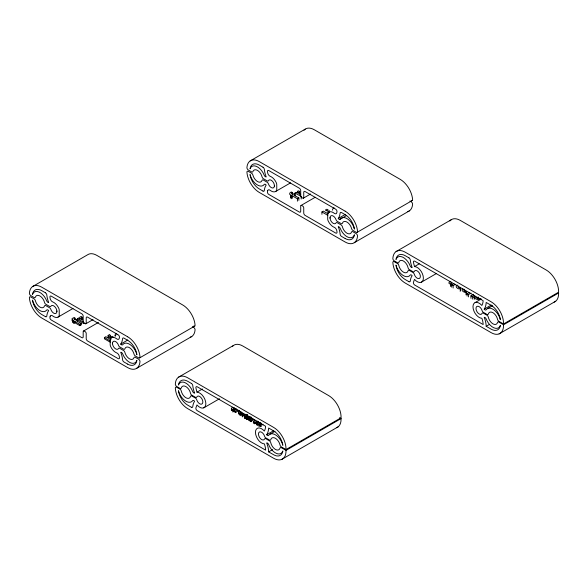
<?xml version="1.0" encoding="UTF-8"?>
<svg xmlns="http://www.w3.org/2000/svg" width="588" height="588" viewBox="0 0 588 588"><rect width="100%" height="100%" fill="white"/><g stroke="black" fill="none" stroke-linecap="round" stroke-linejoin="round"><path stroke-width="0.88" d="M231.481 410.145L231.929 410.542A4.292 2.477 0 0 0 232.26 410.725C234.965 411.504 232.135 408.05 234.649 407.859M242.513 414.907A3.925 2.264 0 0 0 242.866 414.944L242.646 415.826L242.984 413.673L240.874 413.026L240.808 411.732M245.034 414.231C242.366 416.62 246.953 420.743 248.849 418.641M261.123 424.029A1.235 0.713 0 0 1 259.47 423.867L258.294 422.427L256.684 422.574L256.684 423.845A5.88 3.396 0 0 0 257.14 424.793A4.902 2.83 0 0 0 258.132 425.675A4.469 2.58 0 0 0 259.859 426.337L259.903 426.329A2.47 1.426 0 0 0 260.183 426.366L260.418 426.396M244.917 415.62L244.557 417.392L244.402 415.54M244.41 415.598L244.424 416.995L244.439 415.782M244.439 417.054L244.446 415.841M250.216 416.936L248.908 417.032L246.945 414.628C246.57 419.046 246.078 412.864 246.769 416.032L246.857 414.694L246.923 415.914L250.87 418.164L251.399 417.921M248.533 418.472L248.504 417.193C247.96 420.2 249.922 417.039 248.187 417.127A4.256 2.455 0 0 1 247.886 417.054A2.947 1.705 0 0 1 247.658 416.98L247.548 416.936A3.205 1.852 0 0 1 247.327 416.848L247.276 416.826A3.638 2.102 0 0 1 247.019 416.686L246.291 415.371L246.24 416.848L246.232 415.642M246.321 416.576L246.695 414.827M248.908 419.641L248.908 417.252L248.452 419.325L248.305 418.039L246.85 417.715A4.726 2.727 0 0 1 246.504 417.598A4.785 2.764 0 0 1 246.174 417.465L246.012 417.384A5.079 2.933 0 0 1 245.71 417.223L244.564 416.128L244.564 417.399L244.917 414.349M248.584 418.48L248.636 417.215L248.878 418.524M248.606 419.097L248.908 417.252M79.733 319.012L79.733 317.74A2.999 1.727 0 0 1 79.872 317.292L80.012 317.094A2.139 1.235 0 0 1 80.416 316.77L81.247 316.44L82.254 317.307L82.254 318.578L81.159 319.211M81.004 319.6L81.151 319.225M244.579 416.098L244.402 416.811M260.183 422.522L260.19 422.507A2.617 1.514 0 0 0 260.161 422.779A3.454 1.992 0 0 0 260.359 423.382L260.991 424.279M460.198 291.347L460.514 288.083A3.881 2.242 0 0 1 459.573 287.973L458.192 287.194L458.397 286.077M466.019 294.853L466.019 292.471C467.276 291.2 462.197 291.236 464.219 289.237M240.749 413.077L241.271 412.585A4.8 2.771 0 0 1 241.83 412.254M239.037 412.364L238.625 413.798L239.801 415.084A4.322 2.499 0 0 0 242.646 415.819M117.24 334.484L117.115 334.601A2.036 1.176 0 0 0 116.953 334.859M80.247 318.152L79.872 318.564L78.667 317.954L77.469 318.645L77.469 319.916M450.452 286.488L450.452 284.107L451.341 283.372L451.341 285.753M462.837 288.407C460.294 290.413 464.013 292.581 466.019 292.471M72.618 319.438L71.964 320.519L73.074 321.717M457.192 284.945C454.326 286.826 458.067 289.333 460.198 288.965M77.513 321.217L77.513 319.938L76.308 320.636L81.335 323.54L81.335 324.811L79.887 325.649L74.86 322.746L74.029 323.224L72.949 322.599L72.949 321.327L73.713 320.813L72.302 319.865L71.986 318.931A2.55 1.47 0 0 1 72.265 318.461L74.257 317.454L75.066 318.233L75.066 319.505L74.411 319.718M72.949 322.599L73.713 322.084L73.713 320.813M290.479 198.127L290.479 195.738L291.244 195.223C287.657 194.775 290.803 190.394 292.589 192.644L292.589 194.238M32.663 286.496L87.737 254.7A17.522 10.114 60 0 1 96.814 255.376L182.721 304.974A17.522 10.114 60 0 1 195.062 325.098A1.948 1.125 60 0 1 193.687 326.046M250.194 160.906L305.268 129.11M58.043 317.094L72.993 308.465M275.574 191.504L290.523 182.875M295.044 195.944L295 193.055L296.198 192.364L297.388 192.938M72.949 321.327L74.029 321.952L74.86 321.474L79.887 324.378L81.335 323.54M290.479 195.738L291.56 196.363L292.39 195.885L297.418 198.788L298.866 197.95L298.866 200.339M295 193.055L301.357 196.517M75.066 318.233L73.956 318.777A0.86 0.492 0 0 0 73.897 318.961L75.161 319.975L76.367 319.284L83.643 323.481L84.385 323.055M85.819 323.767L93.036 319.6M303.349 198.178L310.56 194.011M83.503 331.051L98.453 322.415M301.034 205.462L315.197 197.281M110.243 342.179L104.407 338.813L104.407 337.541L105.847 336.704L111.007 339.68M321.93 214.333L321.93 211.952L323.378 211.114L327.986 213.775M328.031 213.936L328.031 211.555L329.478 210.717M113.491 337.196L111.948 336.307L110.5 337.144L110.5 338.416L111.132 338.049M120.731 344.098A21.197 12.238 60 0 0 122.583 338.732A1.948 1.125 60 0 1 123.95 338.129L127.655 340.268A13.237 7.644 60 0 1 136.894 354.682A11.098 6.409 60 0 0 130.279 344.7A11.098 6.409 60 0 0 122.686 344.715A1.948 1.125 60 0 1 120.731 344.098L127.809 340.011M338.262 218.508A21.197 12.238 60 0 0 340.114 213.143A1.948 1.125 60 0 1 341.481 212.54L345.178 214.679A13.237 7.644 60 0 1 354.424 229.092A11.098 6.409 60 0 0 347.809 219.111A11.098 6.409 60 0 0 340.217 219.126A1.948 1.125 60 0 1 338.262 218.508L345.34 214.422M339.93 219.353L346.222 215.722M139.635 357.908L194.709 326.112M357.166 232.319L412.239 200.523M136.725 368.286L191.798 336.49M354.255 242.697L409.329 210.901M178.517 377.195L233.59 345.399M396.047 251.605L451.121 219.809M196.98 392.159L195.9 387.926A1.948 1.125 60 0 1 197.252 386.808L265.607 426.271A16.912 9.761 60 0 1 264.328 431.041A8.739 5.042 60 0 0 255.457 432.342A8.739 5.042 60 0 0 264.35 443.874A15.942 9.202 60 0 1 265.622 450.129L197.223 410.637A1.948 1.125 60 0 1 195.87 407.976L196.958 404.97A8.739 5.042 60 0 0 205.851 403.706A8.739 5.042 60 0 0 196.973 392.159L202.485 388.977M414.503 266.57L413.43 262.336A1.948 1.125 60 0 1 414.783 261.219L483.138 300.681A16.912 9.761 60 0 1 481.859 305.451A8.739 5.042 60 0 0 472.98 306.752A8.739 5.042 60 0 0 481.881 318.284A15.942 9.202 60 0 1 483.152 324.539L414.753 285.048A1.948 1.125 60 0 1 413.401 282.387L414.489 279.381A8.739 5.042 60 0 0 423.382 278.117A8.739 5.042 60 0 0 414.503 266.57L419.229 263.843M203.771 407.837L219.508 398.752M421.302 282.247L436.252 273.618M232.811 407.249L232.356 407.506A4.8 2.771 0 0 0 231.915 407.8L231.775 407.91A2.521 1.455 0 0 0 231.393 408.425A1.374 0.794 0 0 0 231.481 408.873M450.798 281.395L449.879 281.917A3.359 1.94 0 0 0 448.879 282.828A1.374 0.794 0 0 0 449.011 283.284L449.46 283.681A2.984 1.727 0 0 0 450.437 284.114M451.716 282.534L451.253 282.799A0.875 0.507 0 0 0 450.959 283.063M235.935 408.381L233.561 409.77L233.811 410.233M239.044 410.505L235.612 412.489L234.156 411.651L234.156 410.38L236.472 409.042M451.687 287.179L451.687 284.79L454.002 283.453M234.156 411.651L234.7 411.343M234.156 410.38L235.604 411.218L237.919 409.88M451.687 284.79L453.135 285.628L455.45 284.291M249.569 420.868L249.569 419.281L251.884 417.943M467.1 296.073L467.1 293.691L469.415 292.354M249.577 420.545L250.297 420.126M249.569 419.281L251.017 420.111L253.171 418.869M467.1 293.691L468.548 294.522L470.973 293.125M251.032 421.383L254.31 419.487M253.391 423.073L253.391 421.486L255.604 420.207M470.922 298.285L470.922 295.896L473.685 294.301M254.067 422.368L253.391 422.757L254.839 423.595M253.391 421.486L254.839 422.324L257.162 420.979M470.922 295.896L472.37 296.734L474.545 295.477M254.847 423.588L258.713 421.361M473.685 297.484L474.604 296.947M475.045 302.614L481.337 298.983M266.687 434.723A21.197 12.238 60 0 0 268.642 428.027L273.611 430.894A13.237 7.644 60 0 1 282.85 445.307A11.098 6.409 60 0 0 276.235 435.326A11.098 6.409 60 0 0 268.642 435.34A1.948 1.125 60 0 1 266.687 434.723L273.765 430.636M484.218 309.134A21.197 12.238 60 0 0 486.173 302.438L491.142 305.304A13.237 7.644 60 0 1 500.381 319.718A11.098 6.409 60 0 0 493.766 309.736A11.098 6.409 60 0 0 486.173 309.751A1.948 1.125 60 0 1 484.218 309.134L491.296 305.047M270.282 434.025L275 431.298M487.812 308.435L492.531 305.709M268.65 451.878L273.611 454.737A13.237 7.644 60 0 0 282.85 450.996A11.098 6.409 60 0 1 276.235 453.341A11.098 6.409 60 0 1 268.642 444.55A1.948 1.125 60 0 0 266.695 442.911A20.22 11.672 60 0 1 268.65 451.878L272.582 449.607M486.18 326.289L491.142 329.148A13.237 7.644 60 0 0 500.381 325.407A11.098 6.409 60 0 1 493.766 327.751A11.098 6.409 60 0 1 486.166 318.961A1.948 1.125 60 0 0 484.225 317.322A20.22 11.672 60 0 1 486.18 326.289L489.326 324.473M336.645 427.696A17.522 10.114 60 0 0 341.069 419.288L341.069 418.575L286.003 450.371L281.351 447.681A1.948 1.125 60 0 0 280.028 448.071A6.813 3.932 60 0 1 275.397 449.416A6.813 3.932 60 0 1 270.767 442.72A1.948 1.125 60 0 0 269.444 440.809L265.835 438.729A1.948 1.125 60 0 0 264.563 438.979A4.476 2.587 60 0 1 259.705 437.692A4.476 2.587 60 0 1 259.705 431.886A4.476 2.587 60 0 1 264.563 436.208A1.948 1.125 60 0 0 265.835 437.928L269.444 440.015A1.948 1.125 60 0 0 270.767 439.633A6.813 3.932 60 0 1 275.397 438.288A6.813 3.932 60 0 1 280.028 444.976A1.948 1.125 60 0 0 281.351 446.887L286.003 449.57L341.069 417.781L341.069 417.061A17.522 10.114 60 0 0 328.677 395.599L242.77 346.001A17.522 10.114 60 0 0 232.334 346.567M554.175 302.107A17.522 10.114 60 0 0 558.6 293.699L558.6 292.986L503.526 324.774L498.881 322.092A1.948 1.125 60 0 0 497.558 322.481A6.813 3.932 60 0 1 492.928 323.826A6.813 3.932 60 0 1 488.297 317.13A1.948 1.125 60 0 0 486.974 315.219L483.365 313.139A1.948 1.125 60 0 0 482.094 313.389A4.476 2.587 60 0 1 477.235 312.103A4.476 2.587 60 0 1 477.235 306.297A4.476 2.587 60 0 1 482.094 310.618A1.948 1.125 60 0 0 483.365 312.338L486.974 314.426A1.948 1.125 60 0 0 488.297 314.043A6.813 3.932 60 0 1 492.928 312.698A6.813 3.932 60 0 1 497.558 319.387A1.948 1.125 60 0 0 498.881 321.298L503.526 323.981L558.6 292.192L558.6 291.472A17.522 10.114 60 0 0 546.208 270.01L460.301 220.412A17.522 10.114 60 0 0 449.864 220.978M281.571 459.485L338.173 426.815M499.102 333.896L555.704 301.225M82.254 317.307L81.012 318.549L82.827 320.07M299.777 194.106L299.63 191.769A2.609 1.507 0 0 0 298.425 192.614M474.215 299.373L474.215 296.984C475.405 295.984 477.904 300.13 478.764 297.844M260.455 426.396L261.175 426.381A2.595 1.499 0 0 0 261.425 426.351M260.227 425.102L263.02 424.249A1.867 1.08 0 0 1 262.917 424.382L262.704 424.558A2.999 1.727 0 0 1 262.38 424.756A2.514 1.448 0 0 1 260.234 425.109L258.22 424.448A4.902 2.83 0 0 1 257.147 423.544L256.912 423.176A5.373 3.102 0 0 1 256.684 422.574L256.684 424.962M248.702 418.928L248.305 418.039L248.129 419.281L248.129 418.009L247.945 419.251L247.945 417.98L247.761 419.215L247.761 417.943L247.732 419.207L247.577 417.906L247.394 419.134L247.394 417.862L247.232 419.097L247.034 417.767L247.004 419.031L246.85 417.715L246.673 418.928L246.504 417.598L246.335 418.803L246.174 417.465L246.174 418.737L246.012 417.384L245.857 418.582L245.71 417.223L245.71 418.494L245.269 416.936L245.211 418.156L245.211 416.885L245.145 418.105L245.145 416.833L245.086 418.053L245.027 416.73L244.976 417.95L244.777 416.466L244.821 417.789L244.976 416.679M260.087 425.087L259.653 425.006A3.859 2.227 0 0 1 259.051 424.83L258.169 424.418M242.668 416.936L242.668 414.555A4.483 2.587 0 0 1 241.293 414.386C240.147 414.871 237.861 411.541 238.926 413.092M241.183 413.246L242.984 413.673L242.984 416.061M259.44 423.882L258.294 422.427M231.481 408.873L232.921 409.696L233.811 408.961L233.811 411.343M232.025 409.321L232.921 409.696L232.921 412.078M409.895 201.059L411.218 201.824A1.948 1.125 60 0 1 412.592 204.345A17.522 10.114 60 0 1 407.822 211.614M300.733 194.694L298.851 193.606A3.322 1.918 0 0 1 298.506 192.636M328.031 211.555L329.574 212.444M298.866 197.95L293.838 195.047L295.044 194.349L293.897 193.695L292.692 194.385L291.435 193.437A0.86 0.492 0 0 1 291.486 193.187L291.67 193.011A2.323 1.345 0 0 1 292.596 192.651M321.93 211.952L327.861 215.37M192.372 326.649L193.687 327.413A1.948 1.125 60 0 1 195.062 329.934A17.522 10.114 60 0 1 190.291 337.203M339.519 417.678L341.069 418.575M77.469 318.645L83.643 322.209L83.643 323.481M110.5 338.416L110.919 338.659M249.569 420.552L251.017 421.383M104.407 337.541L110.243 340.908M110.235 336.387L110.441 336.549A1.022 0.588 0 0 1 110.559 336.799A1.191 0.691 0 0 1 110.448 337.13L109.736 337.541A1.198 0.691 0 0 1 109.162 337.608A1.022 0.588 0 0 1 108.831 337.571L108.214 337.247A1.051 0.61 0 0 1 108.089 336.99M299.777 191.717L298.77 190.85A2.484 1.433 0 0 0 297.962 191.188M81.651 318.064L82.254 318.578M74.507 318.968L75.066 319.505M238.985 413.158L239.897 413.871A4.234 2.448 0 0 0 241.293 414.378M261.065 423.103L261.226 423.397M115.182 336.093L115.123 335.969A4.314 2.492 0 0 1 116.63 333.469M244.468 415.892L244.534 417.34M244.777 417.737L244.542 414.885L244.468 417.164L244.402 415.422M250.885 418.156L250.87 416.892L250.87 419.273M244.439 416.458L244.41 415.363M503.526 323.981L503.526 323.268A17.522 10.114 60 0 0 491.142 301.806L405.228 252.208A17.522 10.114 60 0 0 392.865 258.397A1.948 1.125 60 0 0 394.239 260.888L397.488 262.762A1.948 1.125 60 0 0 398.811 262.373A6.813 3.932 60 0 1 403.441 261.028A6.813 3.932 60 0 1 408.065 267.724A1.948 1.125 60 0 0 409.388 269.635L413.004 271.715A1.948 1.125 60 0 0 414.275 271.465A4.476 2.587 60 0 1 419.126 272.751A4.476 2.587 60 0 1 419.126 278.558A4.476 2.587 60 0 1 414.275 274.236A1.948 1.125 60 0 0 413.004 272.509L409.388 270.429A1.948 1.125 60 0 0 408.065 270.811A6.813 3.932 60 0 1 403.441 272.156A6.813 3.932 60 0 1 398.811 265.467A1.948 1.125 60 0 0 397.488 263.556L394.239 261.682A1.948 1.125 60 0 0 392.865 262.586A17.522 10.114 60 0 0 405.228 283.048L491.142 332.646A17.522 10.114 60 0 0 503.526 325.495L503.526 324.774M478.242 297.028L478.242 298.616M472.37 296.734L472.37 299.116M468.548 294.522L468.548 296.911M466.431 291.663L466.431 294.051M464.476 289.833L464.476 291.42M460.514 288.083L460.514 290.472M453.135 285.628L453.135 288.01M330.052 217.545L330.052 218.177M301.174 196.62L301.174 199.001M297.418 198.788L297.418 201.169M292.39 195.885L292.39 198.266M291.56 196.363L291.56 198.751M291.244 195.223L291.244 197.605M286.003 449.57L286.003 448.857A17.522 10.114 60 0 0 273.611 427.395L187.697 377.797A17.522 10.114 60 0 0 175.334 383.986A1.948 1.125 60 0 0 176.709 386.478L179.957 388.352A1.948 1.125 60 0 0 181.28 387.962A6.813 3.932 60 0 1 185.911 386.617A6.813 3.932 60 0 1 190.541 393.313A1.948 1.125 60 0 0 191.857 395.224L195.473 397.304A1.948 1.125 60 0 0 196.745 397.054A4.476 2.587 60 0 1 201.603 398.341A4.476 2.587 60 0 1 201.603 404.147A4.476 2.587 60 0 1 196.745 399.825A1.948 1.125 60 0 0 195.473 398.098L191.857 396.018A1.948 1.125 60 0 0 190.541 396.4A6.813 3.932 60 0 1 185.911 397.745A6.813 3.932 60 0 1 181.28 391.057A1.948 1.125 60 0 0 179.957 389.146L176.709 387.272A1.948 1.125 60 0 0 175.342 387.918L175.334 388.176A17.522 10.114 60 0 0 187.697 408.638L273.611 458.236A17.522 10.114 60 0 0 286.003 451.084L286.003 450.371M274.405 185.418L274.405 186.051M254.839 422.324L254.839 423.911M251.017 420.111L251.017 421.706M248.489 418.061L248.489 420.442M246.945 414.628L246.945 417.01M235.604 411.218L235.604 412.489M112.521 343.135L112.521 343.767M79.887 324.378L79.887 325.649M74.86 321.474L74.86 322.746M74.029 321.952L74.029 323.224M56.874 311.008L56.874 311.647M257.191 423.588A5.917 3.418 0 0 1 256.677 422.574M332.646 210.188A4.351 2.514 0 0 1 334.05 207.807M297.543 192.886A3.087 1.779 0 0 1 297.837 191.137M411.218 200.457A1.948 1.125 60 0 0 412.592 199.508A17.522 10.114 60 0 0 400.252 179.384L314.345 129.786A17.522 10.114 60 0 0 304.011 130.235M231.481 410.145A1.374 0.794 0 0 1 231.393 409.696M231.349 409.689A3.359 1.94 0 0 1 232.003 409.02M480.675 298.395A2.323 1.345 0 0 1 480.587 298.594L480.212 298.983A2.999 1.727 0 0 1 479.911 299.167A2.514 1.448 0 0 1 477.757 299.52L477.184 299.417A3.859 2.227 0 0 1 476.581 299.241L475.699 298.829A4.866 2.808 0 0 1 474.685 297.954L474.435 297.587A5.373 3.102 0 0 1 474.215 296.984M108.023 336.961A1.198 0.691 0 0 1 108.133 336.63M109.449 334.873A1.191 0.691 0 0 0 108.868 334.94L108.258 335.322A1.205 0.698 0 0 0 108.089 335.719M109.493 334.91A1.058 0.61 0 0 1 109.934 334.984L110.441 335.278A1.022 0.588 0 0 1 110.559 335.527A1.191 0.691 0 0 1 110.448 335.858L109.736 336.27A1.198 0.691 0 0 1 109.162 336.336A1.022 0.588 0 0 1 108.729 336.27L108.214 335.976A1.051 0.61 0 0 1 108.089 335.719M115.138 336.035A4.373 2.528 0 0 1 115.542 335.476M247.21 417.818L247.21 419.09L247.21 417.818M238.574 412.129L239.434 410.711L238.574 412.129M246.622 414.9L246.556 416.238L246.622 414.9M50.164 316.278L49.914 317.351A1.948 1.125 60 0 0 51.266 320.012L81.805 337.644A1.948 1.125 60 0 0 83.18 336.851L83.18 331.764A1.558 0.897 60 0 1 84.282 331.125L85.113 331.603A1.558 0.897 60 0 1 86.208 333.514L86.208 338.6A1.948 1.125 60 0 0 87.59 340.981L118.129 358.614A1.948 1.125 60 0 0 119.482 357.511L119.232 356.159A3.116 1.801 60 0 0 116.74 352.918A8.739 5.042 60 0 1 110.706 346.648A3.895 2.249 60 0 1 110.169 344.443L110.169 339.746A3.895 2.249 60 0 1 110.706 338.166A8.739 5.042 60 0 1 116.711 338.842A3.116 1.801 60 0 0 119.195 338.475L119.445 337.424A1.948 1.125 60 0 0 118.1 334.748L87.59 317.138A1.948 1.125 60 0 0 86.208 317.932L86.208 323.018A1.558 0.897 60 0 1 85.113 323.657L84.282 323.179A1.558 0.897 60 0 1 83.18 321.269L83.18 316.182A1.948 1.125 60 0 0 81.805 313.801L51.296 296.183A1.948 1.125 60 0 0 49.943 297.293L50.193 298.638A3.116 1.801 60 0 0 52.677 301.872A8.739 5.042 60 0 1 58.69 308.134A3.895 2.249 60 0 1 59.226 310.332L59.226 315.036A3.895 2.249 60 0 1 58.69 316.616A8.739 5.042 60 0 1 52.655 315.918A3.116 1.801 60 0 0 50.164 316.278M267.687 190.688L267.444 191.761A1.948 1.125 60 0 0 268.797 194.422L299.336 212.055A1.948 1.125 60 0 0 300.711 211.261L300.711 206.175A1.558 0.897 60 0 1 301.813 205.535L302.636 206.013A1.558 0.897 60 0 1 303.739 207.924L303.739 213.01A1.948 1.125 60 0 0 305.121 215.392L335.66 233.024A1.948 1.125 60 0 0 337.012 231.922L336.762 230.569A3.116 1.801 60 0 0 334.263 227.328A8.739 5.042 60 0 1 328.236 221.059A3.895 2.249 60 0 1 327.692 218.854L327.692 214.157A3.895 2.249 60 0 1 328.236 212.577A8.739 5.042 60 0 1 334.241 213.253A3.116 1.801 60 0 0 336.726 212.885L336.975 211.834A1.948 1.125 60 0 0 335.623 209.159L305.121 191.548A1.948 1.125 60 0 0 303.739 192.342L303.739 197.428A1.558 0.897 60 0 1 302.636 198.068L301.813 197.59A1.558 0.897 60 0 1 300.711 195.679L300.711 190.593A1.948 1.125 60 0 0 299.336 188.204L268.826 170.594A1.948 1.125 60 0 0 267.474 171.703L267.724 173.048A3.116 1.801 60 0 0 270.208 176.282A8.739 5.042 60 0 1 276.213 182.545A3.895 2.249 60 0 1 276.757 184.742L276.757 189.446A3.895 2.249 60 0 1 276.213 191.026A8.739 5.042 60 0 1 270.186 190.328A3.116 1.801 60 0 0 267.687 190.688M345.178 211.18L259.271 161.582A17.522 10.114 60 0 0 246.931 167.455A1.948 1.125 60 0 0 248.305 169.983L251.605 171.894A1.948 1.125 60 0 0 252.913 171.564A6.813 3.932 60 0 1 257.478 170.402A6.813 3.932 60 0 1 262.05 176.834A1.948 1.125 60 0 0 263.358 178.678L267.15 180.869A1.948 1.125 60 0 0 268.393 180.685A4.476 2.587 60 0 1 273.222 182.199A4.476 2.587 60 0 1 273.222 187.917A4.476 2.587 60 0 1 268.393 183.853A1.948 1.125 60 0 0 267.15 182.236L263.358 180.046A1.948 1.125 60 0 0 262.05 180.376A6.813 3.932 60 0 1 257.478 181.53A6.813 3.932 60 0 1 252.913 175.099A1.948 1.125 60 0 0 251.605 173.262L248.305 171.351A1.948 1.125 60 0 0 246.931 172.291A17.522 10.114 60 0 0 259.271 192.423L345.178 242.021A17.522 10.114 60 0 0 357.519 236.141A1.948 1.125 60 0 0 356.152 233.62L352.844 231.709A1.948 1.125 60 0 0 351.543 232.039A6.813 3.932 60 0 1 346.971 233.201A6.813 3.932 60 0 1 342.4 226.762A1.948 1.125 60 0 0 341.099 224.925L337.299 222.734A1.948 1.125 60 0 0 336.057 222.918A4.476 2.587 60 0 1 331.228 221.404A4.476 2.587 60 0 1 331.228 215.686A4.476 2.587 60 0 1 336.057 219.75A1.948 1.125 60 0 0 337.299 221.367L341.099 223.558A1.948 1.125 60 0 0 342.4 223.227A6.813 3.932 60 0 1 346.971 222.073A6.813 3.932 60 0 1 351.543 228.504A1.948 1.125 60 0 0 352.844 230.342L356.152 232.253A1.948 1.125 60 0 0 357.519 231.304A17.522 10.114 60 0 0 345.178 211.18M262.976 167.213L259.271 165.074A13.237 7.644 60 0 0 250.032 168.822A11.098 6.409 60 0 1 256.64 166.47A11.098 6.409 60 0 1 264.24 175.261A1.948 1.125 60 0 0 266.188 176.9A21.197 12.238 60 0 1 264.343 169.395A1.948 1.125 60 0 0 262.976 167.213M408.932 257.845L405.228 255.706A13.237 7.644 60 0 0 395.989 259.448A11.098 6.409 60 0 1 402.596 257.096A11.098 6.409 60 0 1 410.196 265.886A1.948 1.125 60 0 0 412.151 267.525A21.197 12.238 60 0 1 410.299 260.021A1.948 1.125 60 0 0 408.932 257.845M262.946 191.049L259.271 188.924A13.237 7.644 60 0 1 250.032 174.504A11.098 6.409 60 0 0 256.64 184.492A11.098 6.409 60 0 0 264.24 184.47A1.948 1.125 60 0 1 266.18 185.073A20.22 11.679 60 0 0 264.321 190.431A1.948 1.125 60 0 1 262.946 191.049M345.178 238.522L341.503 236.398A1.948 1.125 60 0 1 340.136 234.2A20.22 11.679 60 0 0 338.269 226.689A1.948 1.125 60 0 1 340.209 228.335A11.098 6.409 60 0 0 347.809 237.126A11.098 6.409 60 0 0 354.424 234.781A13.237 7.644 60 0 1 345.178 238.522M408.91 281.674L405.228 279.55A13.237 7.644 60 0 1 395.989 265.137A11.098 6.409 60 0 0 402.604 275.118A11.098 6.409 60 0 0 410.196 275.096A1.948 1.125 60 0 1 412.137 275.699A20.22 11.679 60 0 0 410.277 281.057A1.948 1.125 60 0 1 408.91 281.674M127.655 336.77L41.741 287.172A17.522 10.114 60 0 0 29.4 293.044A1.948 1.125 60 0 0 30.774 295.573L34.075 297.484A1.948 1.125 60 0 0 35.383 297.153A6.813 3.932 60 0 1 39.955 295.992A6.813 3.932 60 0 1 44.519 302.423A1.948 1.125 60 0 0 45.827 304.268L49.627 306.458A1.948 1.125 60 0 0 50.862 306.274A4.476 2.587 60 0 1 55.691 307.789A4.476 2.587 60 0 1 55.691 313.507A4.476 2.587 60 0 1 50.862 309.442A1.948 1.125 60 0 0 49.627 307.825L45.827 305.635A1.948 1.125 60 0 0 44.519 305.966A6.813 3.932 60 0 1 39.955 307.12A6.813 3.932 60 0 1 35.383 300.689A1.948 1.125 60 0 0 34.075 298.851L30.774 296.94A1.948 1.125 60 0 0 29.4 297.881A17.522 10.114 60 0 0 41.741 318.012L127.655 367.61A17.522 10.114 60 0 0 139.988 361.73A1.948 1.125 60 0 0 138.621 359.209L135.314 357.298A1.948 1.125 60 0 0 134.013 357.629A6.813 3.932 60 0 1 129.441 358.79A6.813 3.932 60 0 1 124.869 352.352A1.948 1.125 60 0 0 123.568 350.514L119.768 348.324A1.948 1.125 60 0 0 118.526 348.508A4.476 2.587 60 0 1 113.697 346.993A4.476 2.587 60 0 1 113.697 341.275A4.476 2.587 60 0 1 118.526 345.34A1.948 1.125 60 0 0 119.768 346.957L123.568 349.147A1.948 1.125 60 0 0 124.869 348.816A6.813 3.932 60 0 1 129.441 347.662A6.813 3.932 60 0 1 134.013 354.094A1.948 1.125 60 0 0 135.314 355.931L138.621 357.842A1.948 1.125 60 0 0 139.988 356.894A17.522 10.114 60 0 0 127.655 336.77M45.445 292.802L41.741 290.663A13.237 7.644 60 0 0 32.502 294.412A11.098 6.409 60 0 1 39.109 292.06A11.098 6.409 60 0 1 46.709 300.85A1.948 1.125 60 0 0 48.664 302.489A21.197 12.238 60 0 1 46.812 294.985A1.948 1.125 60 0 0 45.445 292.802M191.401 383.435L187.697 381.296A13.237 7.644 60 0 0 178.458 385.037A11.098 6.409 60 0 1 185.066 382.685A11.098 6.409 60 0 1 192.666 391.476A1.948 1.125 60 0 0 194.621 393.115A21.197 12.238 60 0 1 192.768 385.61A1.948 1.125 60 0 0 191.401 383.435M45.423 316.638L41.741 314.514A13.237 7.644 60 0 1 32.502 300.093A11.098 6.409 60 0 0 39.117 310.082A11.098 6.409 60 0 0 46.709 310.06A1.948 1.125 60 0 1 48.65 310.662A20.22 11.679 60 0 0 46.79 316.021A1.948 1.125 60 0 1 45.423 316.638M127.655 364.112L123.972 361.988A1.948 1.125 60 0 1 122.605 359.79A20.22 11.679 60 0 0 120.738 352.278A1.948 1.125 60 0 1 122.679 353.925A11.098 6.409 60 0 0 130.279 362.715A11.098 6.409 60 0 0 136.894 360.37A13.237 7.644 60 0 1 127.655 364.112M191.379 407.264L187.697 405.139A13.237 7.644 60 0 1 178.458 390.726A11.098 6.409 60 0 0 185.073 400.707A11.098 6.409 60 0 0 192.666 400.693A1.948 1.125 60 0 1 194.613 401.288A20.22 11.679 60 0 0 192.746 406.646A1.948 1.125 60 0 1 191.379 407.264M244.873 417.847L244.821 416.517L244.873 417.847M326.215 210.651A1.25 0.72 0 0 0 328.097 210.041A1.25 0.72 0 0 0 326.244 209.409A1.25 0.72 0 0 0 326.215 210.651"/></g></svg>
